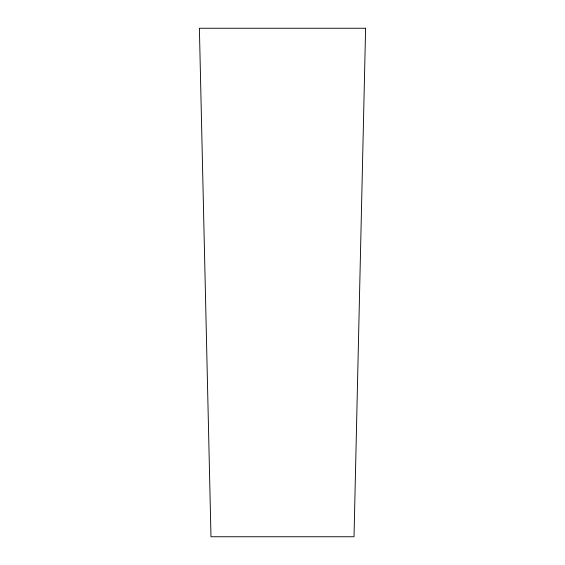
<?xml version="1.0" encoding="UTF-8"?>
<svg xmlns="http://www.w3.org/2000/svg" width="565" height="565" viewBox="0 0 565 565"><rect width="100%" height="100%" fill="white"/><g stroke="black" fill="none" stroke-linecap="round" stroke-linejoin="round"><path stroke-width="0.85" d="M365.611 28.25L354.022 536.75L210.978 536.75L199.389 28.25L365.611 28.25"/></g></svg>
